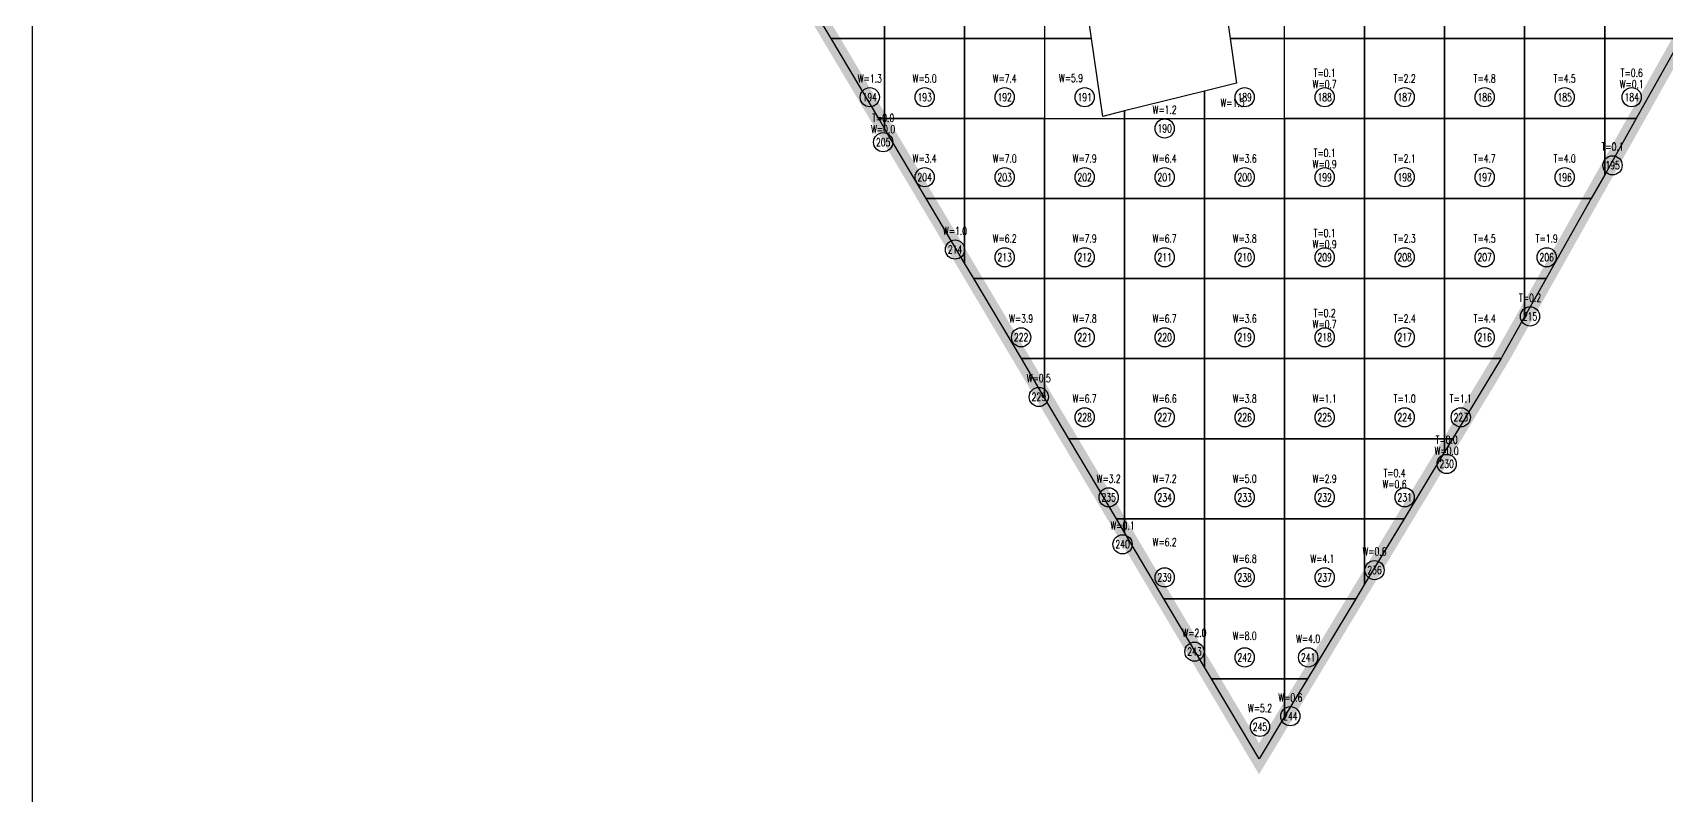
# Model space of a CAD drawing. Extents: x 4283 to 40403, y 1134 to 1764.
# Drawn here: x 5758.2 to 5843.3, y 1607.3 to 1647 of the extents above; entities that cross this region are included whole.
import ezdxf
from ezdxf.enums import TextEntityAlignment as Align

# ---------------------------------------------------------------- set-up
doc = ezdxf.new("R2010")
doc.units = 0
for name, color, linetype in [('tdz_4-2方格网', 2, 'Continuous'), ('tdz_4-2方格网计算', 7, 'Continuous'), ('tdz_土方计算图', 7, 'Continuous'), ('tdz_格田', 6, 'Continuous')]:
    doc.layers.add(name, color=color, linetype=linetype)
doc.styles.add('GLandNum', font='txt_____.ttf', dxfattribs={"width": 0.7, "height": 0.5})

msp = doc.modelspace()

# ---------------------------------------------------------------- linework, layer by layer
at = {"layer": 'tdz_4-2方格网', "linetype": 'Continuous'}
for points in [[(5798.421, 1649.017, 2842.5), (5798.421, 1650.86, 2842.5), (5802.588, 1650.86, 2842.5), (5802.588, 1646.693, 2842.5), (5799.802, 1646.693, 2842.5)], [(5802.588, 1646.693, 2842.5), (5802.588, 1650.86, 2842.5), (5806.754, 1650.86, 2842.5), (5806.754, 1646.693, 2842.5)], [(5806.754, 1646.693, 2842.5), (5806.754, 1650.86, 2842.5), (5810.921, 1650.86, 2842.492), (5810.921, 1646.693, 2842.5)], [(5813.368, 1646.693, 2842.432), (5812.759, 1650.86, 2842.424), (5810.921, 1650.86, 2842.492), (5810.921, 1646.693, 2842.5)], [(5819.997, 1650.86, 2842.145), (5820.581, 1646.693, 2842.146), (5823.421, 1646.693, 2842.033), (5823.421, 1650.86, 2842.009)], [(5823.421, 1646.693, 2842.033), (5823.421, 1650.86, 2842.009), (5827.588, 1650.86, 2841.843), (5827.588, 1646.693, 2841.867)], [(5827.588, 1646.693, 2841.867), (5827.588, 1650.86, 2841.843), (5831.754, 1650.86, 2841.677), (5831.754, 1646.693, 2841.696)], [(5831.754, 1646.693, 2841.696), (5831.754, 1650.86, 2841.677), (5835.921, 1650.86, 2841.528), (5835.921, 1646.693, 2841.539)], [(5835.921, 1646.693, 2841.539), (5835.921, 1650.86, 2841.528), (5840.088, 1650.86, 2841.491), (5840.088, 1646.693, 2841.534)], [(5844.078, 1646.693, 2841.648), (5840.088, 1646.693, 2841.534), (5840.088, 1650.86, 2841.491), (5844.254, 1650.86, 2841.582), (5844.254, 1647.006, 2841.648)], [(5799.802, 1646.693, 2842.5), (5802.588, 1646.693, 2842.5), (5802.588, 1642.527, 2842.5), (5802.278, 1642.527, 2842.5)], [(5802.588, 1642.527, 2842.5), (5802.588, 1646.693, 2842.5), (5806.754, 1646.693, 2842.5), (5806.754, 1642.527, 2842.5)], [(5806.754, 1642.527, 2842.5), (5806.754, 1646.693, 2842.5), (5810.921, 1646.693, 2842.5), (5810.921, 1642.527, 2842.5)], [(5813.959, 1642.639, 2842.441), (5813.368, 1646.693, 2842.432), (5810.921, 1646.693, 2842.5), (5810.921, 1642.527, 2842.5), (5815.088, 1642.527, 2842.397), (5815.088, 1642.921, 2842.393)], [(5820.906, 1644.375, 2842.152), (5819.254, 1643.962, 2842.22), (5819.254, 1642.527, 2842.229), (5823.421, 1642.527, 2842.058), (5823.421, 1646.693, 2842.033), (5820.581, 1646.693, 2842.146)], [(5823.421, 1642.527, 2842.058), (5823.421, 1646.693, 2842.033), (5827.588, 1646.693, 2841.867), (5827.588, 1642.527, 2841.887)], [(5827.588, 1642.527, 2841.887), (5827.588, 1646.693, 2841.867), (5831.754, 1646.693, 2841.696), (5831.754, 1642.527, 2841.717)], [(5831.754, 1642.527, 2841.717), (5831.754, 1646.693, 2841.696), (5835.921, 1646.693, 2841.539), (5835.921, 1642.527, 2841.559)], [(5835.921, 1642.527, 2841.559), (5835.921, 1646.693, 2841.539), (5840.088, 1646.693, 2841.534), (5840.088, 1642.527, 2841.606)], [(5840.088, 1646.693, 2841.534), (5844.078, 1646.693, 2841.648), (5841.733, 1642.527, 2841.653), (5840.088, 1642.527, 2841.606)], [(5819.254, 1643.962, 2842.22), (5815.088, 1642.921, 2842.393), (5815.088, 1642.527, 2842.397), (5819.254, 1642.527, 2842.229)], [(5802.278, 1642.527, 2842.5), (5802.588, 1642.527, 2842.5), (5802.588, 1642.006, 2842.5)], [(5802.588, 1642.006, 2842.5), (5802.588, 1642.527, 2842.5), (5806.754, 1642.527, 2842.5), (5806.754, 1638.36, 2842.5), (5804.754, 1638.36, 2842.5)], [(5806.754, 1638.36, 2842.5), (5806.754, 1642.527, 2842.5), (5810.921, 1642.527, 2842.5), (5810.921, 1638.36, 2842.5)], [(5810.921, 1638.36, 2842.5), (5810.921, 1642.527, 2842.5), (5815.088, 1642.527, 2842.397), (5815.088, 1638.36, 2842.423)], [(5815.088, 1638.36, 2842.423), (5815.088, 1642.527, 2842.397), (5819.254, 1642.527, 2842.229), (5819.254, 1638.36, 2842.252)], [(5819.254, 1638.36, 2842.252), (5819.254, 1642.527, 2842.229), (5823.421, 1642.527, 2842.058), (5823.421, 1638.36, 2842.081)], [(5823.421, 1638.36, 2842.081), (5823.421, 1642.527, 2842.058), (5827.588, 1642.527, 2841.887), (5827.588, 1638.36, 2841.909)], [(5827.588, 1638.36, 2841.909), (5827.588, 1642.527, 2841.887), (5831.754, 1642.527, 2841.717), (5831.754, 1638.36, 2841.725)], [(5831.754, 1638.36, 2841.725), (5831.754, 1642.527, 2841.717), (5835.921, 1642.527, 2841.559), (5835.921, 1638.36, 2841.581)], [(5839.387, 1638.36, 2841.657), (5835.921, 1638.36, 2841.581), (5835.921, 1642.527, 2841.559), (5840.088, 1642.527, 2841.606), (5840.088, 1639.604, 2841.656)], [(5840.088, 1642.527, 2841.606), (5841.733, 1642.527, 2841.653), (5840.088, 1639.604, 2841.656)], [(5804.754, 1638.36, 2842.5), (5806.754, 1638.36, 2842.5), (5806.754, 1634.994, 2842.5)], [(5806.754, 1634.994, 2842.5), (5806.754, 1638.36, 2842.5), (5810.921, 1638.36, 2842.5), (5810.921, 1634.193, 2842.5), (5807.23, 1634.193, 2842.5)], [(5810.921, 1634.193, 2842.5), (5810.921, 1638.36, 2842.5), (5815.088, 1638.36, 2842.423), (5815.088, 1634.193, 2842.447)], [(5815.088, 1634.193, 2842.447), (5815.088, 1638.36, 2842.423), (5819.254, 1638.36, 2842.252), (5819.254, 1634.193, 2842.273)], [(5819.254, 1634.193, 2842.273), (5819.254, 1638.36, 2842.252), (5823.421, 1638.36, 2842.081), (5823.421, 1634.193, 2842.088)], [(5823.421, 1634.193, 2842.088), (5823.421, 1638.36, 2842.081), (5827.588, 1638.36, 2841.909), (5827.588, 1634.193, 2841.904)], [(5827.588, 1634.193, 2841.904), (5827.588, 1638.36, 2841.909), (5831.754, 1638.36, 2841.725), (5831.754, 1634.193, 2841.72)], [(5831.754, 1634.193, 2841.72), (5831.754, 1638.36, 2841.725), (5835.921, 1638.36, 2841.581), (5835.921, 1634.193, 2841.63)], [(5835.921, 1638.36, 2841.581), (5839.387, 1638.36, 2841.657), (5837.042, 1634.193, 2841.662), (5835.921, 1634.193, 2841.63)], [(5807.23, 1634.193, 2842.5), (5810.921, 1634.193, 2842.5), (5810.921, 1630.027, 2842.5), (5809.707, 1630.027, 2842.5)], [(5810.921, 1630.027, 2842.5), (5810.921, 1634.193, 2842.5), (5815.088, 1634.193, 2842.447), (5815.088, 1630.027, 2842.46)], [(5815.088, 1630.027, 2842.46), (5815.088, 1634.193, 2842.447), (5819.254, 1634.193, 2842.273), (5819.254, 1630.027, 2842.276)], [(5819.254, 1630.027, 2842.276), (5819.254, 1634.193, 2842.273), (5823.421, 1634.193, 2842.088), (5823.421, 1630.027, 2842.093)], [(5823.421, 1630.027, 2842.093), (5823.421, 1634.193, 2842.088), (5827.588, 1634.193, 2841.904), (5827.588, 1630.027, 2841.912)], [(5827.588, 1630.027, 2841.912), (5827.588, 1634.193, 2841.904), (5831.754, 1634.193, 2841.72), (5831.754, 1630.027, 2841.771)], [(5834.692, 1630.027, 2841.671), (5831.754, 1630.027, 2841.771), (5831.754, 1634.193, 2841.72), (5835.921, 1634.193, 2841.63), (5835.921, 1632.202, 2841.664), (5834.756, 1630.133, 2841.667)], [(5835.921, 1634.193, 2841.63), (5837.042, 1634.193, 2841.662), (5835.921, 1632.202, 2841.664)], [(5809.707, 1630.027, 2842.5), (5810.921, 1630.027, 2842.5), (5810.921, 1627.983, 2842.5)], [(5810.921, 1627.983, 2842.5), (5810.921, 1630.027, 2842.5), (5815.088, 1630.027, 2842.46), (5815.088, 1625.86, 2842.47), (5812.183, 1625.86, 2842.5)], [(5815.088, 1625.86, 2842.47), (5815.088, 1630.027, 2842.46), (5819.254, 1630.027, 2842.276), (5819.254, 1625.86, 2842.293)], [(5819.254, 1625.86, 2842.293), (5819.254, 1630.027, 2842.276), (5823.421, 1630.027, 2842.093), (5823.421, 1625.86, 2842.148)], [(5823.421, 1625.86, 2842.148), (5823.421, 1630.027, 2842.093), (5827.588, 1630.027, 2841.912), (5827.588, 1625.86, 2841.997)], [(5827.588, 1625.86, 2841.997), (5827.588, 1630.027, 2841.912), (5831.754, 1630.027, 2841.771), (5831.754, 1625.86, 2841.847)], [(5831.754, 1630.027, 2841.771), (5834.692, 1630.027, 2841.671), (5832.171, 1625.86, 2841.832), (5831.754, 1625.86, 2841.847)], [(5812.183, 1625.86, 2842.5), (5815.088, 1625.86, 2842.47), (5815.088, 1621.693, 2842.497), (5814.659, 1621.693, 2842.497)], [(5815.088, 1621.693, 2842.497), (5815.088, 1625.86, 2842.47), (5819.254, 1625.86, 2842.293), (5819.254, 1621.693, 2842.368)], [(5819.254, 1621.693, 2842.368), (5819.254, 1625.86, 2842.293), (5823.421, 1625.86, 2842.148), (5823.421, 1621.693, 2842.218)], [(5823.421, 1621.693, 2842.218), (5823.421, 1625.86, 2842.148), (5827.588, 1625.86, 2841.997), (5827.588, 1621.693, 2842.068)], [(5829.65, 1621.693, 2841.994), (5827.588, 1621.693, 2842.068), (5827.588, 1625.86, 2841.997), (5831.754, 1625.86, 2841.847), (5831.754, 1625.172, 2841.859)], [(5831.754, 1625.86, 2841.847), (5832.171, 1625.86, 2841.832), (5831.754, 1625.172, 2841.859)], [(5814.659, 1621.693, 2842.497), (5815.088, 1621.693, 2842.497), (5815.088, 1620.971, 2842.497)], [(5815.088, 1620.971, 2842.497), (5815.088, 1621.693, 2842.497), (5819.254, 1621.693, 2842.368), (5819.254, 1617.527, 2842.439), (5817.135, 1617.527, 2842.492)], [(5819.254, 1617.527, 2842.439), (5819.254, 1621.693, 2842.368), (5823.421, 1621.693, 2842.218), (5823.421, 1617.527, 2842.289)], [(5827.129, 1617.527, 2842.156), (5823.421, 1617.527, 2842.289), (5823.421, 1621.693, 2842.218), (5827.588, 1621.693, 2842.068), (5827.588, 1618.285, 2842.127)], [(5827.588, 1621.693, 2842.068), (5829.65, 1621.693, 2841.994), (5827.588, 1618.285, 2842.127)], [(5817.135, 1617.527, 2842.492), (5819.254, 1617.527, 2842.439), (5819.254, 1613.96, 2842.486)], [(5819.254, 1613.96, 2842.486), (5819.254, 1617.527, 2842.439), (5823.421, 1617.527, 2842.289), (5823.421, 1613.36, 2842.36), (5819.611, 1613.36, 2842.485)], [(5823.421, 1617.527, 2842.289), (5827.129, 1617.527, 2842.156), (5824.608, 1613.36, 2842.318), (5823.421, 1613.36, 2842.36)], [(5819.611, 1613.36, 2842.485), (5823.421, 1613.36, 2842.36), (5823.421, 1611.398, 2842.394), (5822.087, 1609.193, 2842.479)], [(5823.421, 1613.36, 2842.36), (5824.608, 1613.36, 2842.318), (5823.421, 1611.398, 2842.394)]]:
    msp.add_polyline3d(points, close=True, dxfattribs=at)
at = {"layer": 'tdz_4-2方格网计算', "color": 7, "linetype": 'Continuous'}
for centre in [(5801.814, 1643.638), (5804.671, 1643.638), (5808.838, 1643.638), (5813.004, 1643.638), (5821.338, 1643.638), (5825.504, 1643.638), (5829.671, 1643.638), (5833.838, 1643.638), (5838.004, 1643.638), (5841.497, 1643.638), (5817.171, 1642.012), (5802.51, 1641.294), (5840.499, 1640.093), (5804.671, 1639.471), (5808.838, 1639.471), (5813.004, 1639.471), (5817.171, 1639.471), (5821.338, 1639.471), (5825.504, 1639.471), (5829.671, 1639.471), (5833.838, 1639.471), (5838.004, 1639.471), (5806.254, 1635.705), (5808.838, 1635.304), (5813.004, 1635.304), (5817.171, 1635.304), (5821.338, 1635.304), (5825.504, 1635.304), (5829.671, 1635.304), (5833.838, 1635.304), (5837.068, 1635.304), (5836.201, 1632.226), (5809.695, 1631.138), (5813.004, 1631.138), (5817.171, 1631.138), (5821.338, 1631.138), (5825.504, 1631.138), (5829.671, 1631.138), (5833.838, 1631.138), (5810.617, 1628.032), (5813.004, 1626.971), (5817.171, 1626.971), (5821.338, 1626.971), (5825.504, 1626.971), (5829.671, 1626.971), (5832.593, 1626.971), (5831.858, 1624.543), (5814.254, 1622.804), (5817.171, 1622.804), (5821.338, 1622.804), (5825.504, 1622.804), (5829.671, 1622.804), (5814.98, 1620.36), (5828.103, 1619.017), (5817.171, 1618.638), (5821.338, 1618.638), (5825.504, 1618.638), (5818.724, 1614.771), (5821.338, 1614.471), (5824.645, 1614.471), (5823.718, 1611.407), (5822.135, 1610.855)]:
    msp.add_circle(centre, 0.5, dxfattribs=at)
at = {"layer": 'tdz_土方计算图', "linetype": 'Continuous'}
msp.add_lwpolyline([(5758.215, 1706.197), (5888.215, 1706.197), (5888.215, 1546.197), (5758.215, 1546.197)], close=True, dxfattribs=at)
at = {"layer": 'tdz_格田', "linetype": 'Continuous', "lineweight": 60, "const_width": 0.833}
msp.add_lwpolyline([(5785.921, 1670.051), (5809.339, 1703.201), (5860.51, 1675.884), (5834.756, 1630.133), (5822.087, 1609.193), (5785.921, 1670.051)], close=True, dxfattribs=at)

# ---------------------------------------------------------------- texts
at = {"layer": 'tdz_4-2方格网计算', "color": 173, "linetype": 'Continuous', "style": 'GLandNum', "width": 0.7}
for s, p in [('W=1.3', (5801.814, 1644.61)), ('W=5.0', (5804.671, 1644.61)), ('W=7.4', (5808.838, 1644.61)), ('W=5.9', (5812.292, 1644.638)), ('W=0.7', (5825.504, 1644.318)), ('W=0.1', (5841.497, 1644.318)), ('W=1.2', (5817.171, 1642.984)), ('W=1.5', (5820.709, 1643.347)), ('W=0.0', (5802.51, 1641.974)), ('W=3.4', (5804.671, 1640.443)), ('W=7.0', (5808.838, 1640.443)), ('W=7.9', (5813.004, 1640.443)), ('W=6.4', (5817.171, 1640.443)), ('W=3.6', (5821.338, 1640.443)), ('W=0.9', (5825.504, 1640.152)), ('W=1.0', (5806.254, 1636.677)), ('W=6.2', (5808.838, 1636.277)), ('W=7.9', (5813.004, 1636.277)), ('W=6.7', (5817.171, 1636.277)), ('W=3.8', (5821.338, 1636.277)), ('W=0.9', (5825.504, 1635.985)), ('W=3.9', (5809.695, 1632.11)), ('W=7.8', (5813.004, 1632.11)), ('W=6.7', (5817.171, 1632.11)), ('W=3.6', (5821.338, 1632.11)), ('W=0.7', (5825.504, 1631.818)), ('W=0.5', (5810.617, 1629.005)), ('W=6.7', (5813.004, 1627.943)), ('W=6.6', (5817.171, 1627.943)), ('W=3.8', (5821.338, 1627.943)), ('W=1.1', (5825.504, 1627.943)), ('W=0.0', (5831.858, 1625.224)), ('W=3.2', (5814.254, 1623.777)), ('W=7.2', (5817.171, 1623.777)), ('W=5.0', (5821.338, 1623.777)), ('W=2.9', (5825.504, 1623.777)), ('W=0.6', (5829.145, 1623.485)), ('W=0.1', (5814.98, 1621.332)), ('W=6.2', (5817.171, 1620.471)), ('W=0.6', (5828.103, 1619.989)), ('W=6.8', (5821.338, 1619.61)), ('W=4.1', (5825.39, 1619.61)), ('W=2.0', (5818.724, 1615.743)), ('W=8.0', (5821.338, 1615.593)), ('W=4.0', (5824.645, 1615.443)), ('W=0.6', (5823.718, 1612.379)), ('W=5.2', (5822.135, 1611.828))]:
    msp.add_text(s, height=0.4167, dxfattribs=at).set_placement(p, align=Align.MIDDLE_CENTER)
at = {"layer": 'tdz_4-2方格网计算', "color": 2, "linetype": 'Continuous', "style": 'GLandNum', "width": 0.7}
for s, p in [('T=0.1', (5825.504, 1644.902)), ('T=2.2', (5829.671, 1644.61)), ('T=4.8', (5833.838, 1644.61)), ('T=4.5', (5838.004, 1644.61)), ('T=0.6', (5841.497, 1644.902)), ('T=0.0', (5802.51, 1642.558)), ('T=0.1', (5840.499, 1641.065)), ('T=0.1', (5825.504, 1640.735)), ('T=2.1', (5829.671, 1640.443)), ('T=4.7', (5833.838, 1640.443)), ('T=4.0', (5838.004, 1640.443)), ('T=0.1', (5825.504, 1636.568)), ('T=2.3', (5829.671, 1636.277)), ('T=4.5', (5833.838, 1636.277)), ('T=1.9', (5837.068, 1636.277)), ('T=0.2', (5836.201, 1633.198)), ('T=0.2', (5825.504, 1632.402)), ('T=2.4', (5829.671, 1632.11)), ('T=4.4', (5833.838, 1632.11)), ('T=1.0', (5829.671, 1627.943)), ('T=1.1', (5832.593, 1627.943)), ('T=0.0', (5831.858, 1625.807)), ('T=0.4', (5829.145, 1624.068))]:
    msp.add_text(s, height=0.4167, dxfattribs=at).set_placement(p, align=Align.MIDDLE_CENTER)
at = {"layer": 'tdz_4-2方格网计算', "color": 7, "linetype": 'Continuous', "style": 'GLandNum', "width": 0.7}
for s, p in [('194', (5801.814, 1643.638)), ('193', (5804.671, 1643.638)), ('192', (5808.838, 1643.638)), ('191', (5813.004, 1643.638)), ('189', (5821.338, 1643.638)), ('188', (5825.504, 1643.638)), ('187', (5829.671, 1643.638)), ('186', (5833.838, 1643.638)), ('185', (5838.004, 1643.638)), ('184', (5841.497, 1643.638)), ('190', (5817.171, 1642.012)), ('205', (5802.51, 1641.294)), ('204', (5804.671, 1639.471)), ('203', (5808.838, 1639.471)), ('202', (5813.004, 1639.471)), ('201', (5817.171, 1639.471)), ('200', (5821.338, 1639.471)), ('199', (5825.504, 1639.471)), ('198', (5829.671, 1639.471)), ('197', (5833.838, 1639.471)), ('196', (5838.004, 1639.471)), ('195', (5840.499, 1640.093)), ('214', (5806.254, 1635.705)), ('213', (5808.838, 1635.304)), ('212', (5813.004, 1635.304)), ('211', (5817.171, 1635.304)), ('210', (5821.338, 1635.304)), ('209', (5825.504, 1635.304)), ('208', (5829.671, 1635.304)), ('207', (5833.838, 1635.304)), ('206', (5837.068, 1635.304)), ('215', (5836.201, 1632.226)), ('222', (5809.695, 1631.138)), ('221', (5813.004, 1631.138)), ('220', (5817.171, 1631.138)), ('219', (5821.338, 1631.138)), ('218', (5825.504, 1631.138)), ('217', (5829.671, 1631.138)), ('216', (5833.838, 1631.138)), ('229', (5810.617, 1628.032)), ('228', (5813.004, 1626.971)), ('227', (5817.171, 1626.971)), ('226', (5821.338, 1626.971)), ('225', (5825.504, 1626.971)), ('224', (5829.671, 1626.971)), ('223', (5832.593, 1626.971)), ('230', (5831.858, 1624.543)), ('235', (5814.254, 1622.804)), ('234', (5817.171, 1622.804)), ('233', (5821.338, 1622.804)), ('232', (5825.504, 1622.804)), ('231', (5829.671, 1622.804)), ('240', (5814.98, 1620.36)), ('236', (5828.103, 1619.017)), ('239', (5817.171, 1618.638)), ('238', (5821.338, 1618.638)), ('237', (5825.504, 1618.638)), ('243', (5818.724, 1614.771)), ('242', (5821.338, 1614.471)), ('241', (5824.645, 1614.471)), ('244', (5823.718, 1611.407)), ('245', (5822.135, 1610.855))]:
    msp.add_text(s, height=0.4167, dxfattribs=at).set_placement(p, align=Align.MIDDLE_CENTER)

doc.saveas('drawing.dxf')
